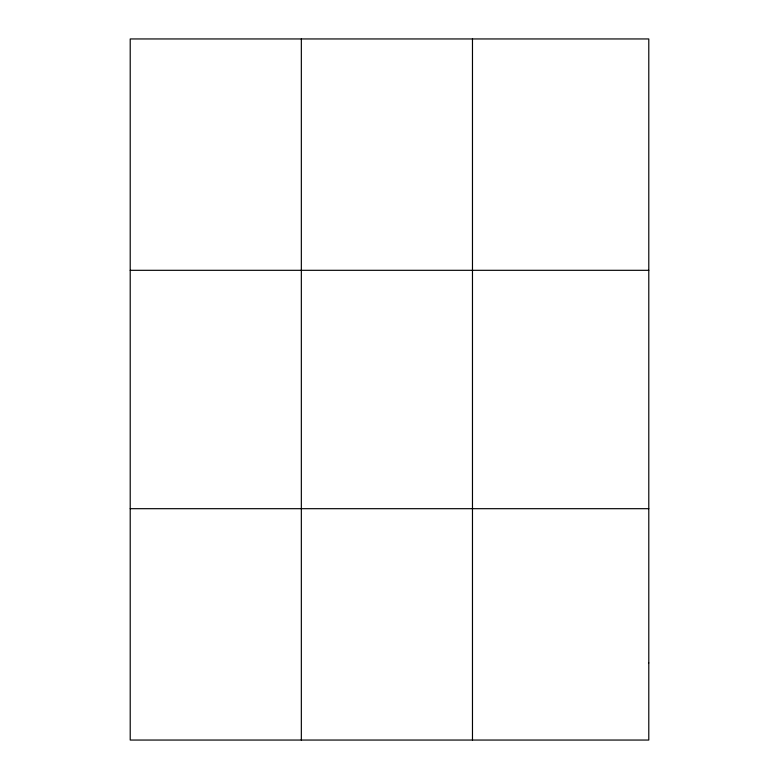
<?xml version="1.0" encoding="UTF-8"?>
<svg xmlns="http://www.w3.org/2000/svg" width="779" height="779" viewBox="0 0 779 779"><rect width="100%" height="100%" fill="white"/><g stroke="black" fill="none" stroke-linecap="round" stroke-linejoin="round"><path stroke-width="1.17" d="M301.337 38.95L301.337 740.05M472.473 38.95L472.473 740.05M130.21 270.313L648.79 270.313M130.21 508.687L648.79 508.687M648.79 662.929L648.79 740.05L130.21 740.05L130.21 38.95L648.79 38.95L648.79 662.929"/></g></svg>
